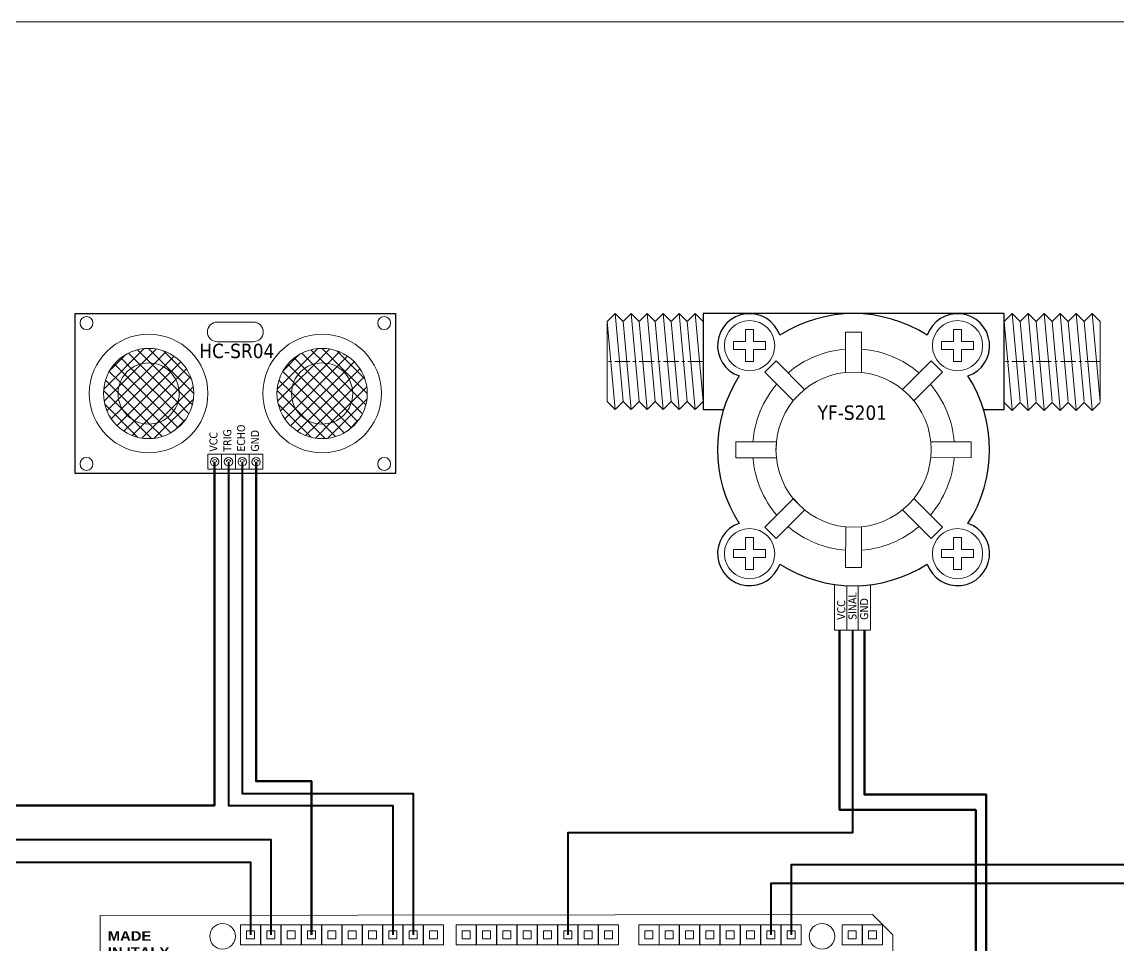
# Model space of a CAD drawing. Extents: x -201 to 3149, y -111 to 111.
# Drawn here: x 2436.8 to 2573.7, y -4.1 to 111.2 of the extents above; entities that cross this region are included whole.
import ezdxf

# ---------------------------------------------------------------- set-up
doc = ezdxf.new("R2010")
doc.units = 0
doc.linetypes.add('CENTER', pattern=[50.8, 31.75, -6.35, 6.35, -6.35])
doc.linetypes.add('CONTINU', pattern=[0])
doc.layers.get('0').update_dxf_attribs({"lineweight": 9})
doc.layers.add('1', color=7, linetype='Continuous')
doc.layers.add('2', color=7, linetype='CONTINU')
for name, color, linetype, lineweight in [('contorno', 7, 'CONTINU', 30), ('fase_5V', 1, 'Continuous', 40), ('GND', 3, 'Continuous', 40), ('SCL_OR_SDA', 253, 'CONTINU', 40), ('SINAL', 5, 'Continuous', 40)]:
    doc.layers.add(name, color=color, linetype=linetype, lineweight=lineweight)
doc.layers.add('hatch', color=253, linetype='Continuous', transparency=0.6)
doc.styles.add('times 2', font='tahoma.ttf')
pattern_1 = [(45, (2320.8644, 23.221), (-0.77799, 0.77799), []), (135, (2320.8644, 23.221), (-0.77799, -0.77799), [])]
pattern_2 = [(45, (2342.5432, 23.221), (-0.77799, 0.77799), []), (135, (2342.5432, 23.221), (-0.77799, -0.77799), [])]

# ---------------------------------------------------------------- blocks, each defined once
blk = doc.blocks.new('*U13')
blk.add_lwpolyline([(0, -2.47), (0.99, -2.53), (1, 2.53), (-1, 2.53), (-1, -2.53)])
blk = doc.blocks.new('*U14')
at = {"color": 0, "linetype": 'ByBlock', "lineweight": -2, "transparency": 16777216}
blk.add_blockref('*U13', (318.06, 43.92), dxfattribs=at)
for p, rotation in [((309.45, 40.36), 45.00000000000001), ((326.66, 40.36), 315), ((305.89, 31.75), 90), ((330.23, 31.75), 270), ((309.45, 23.15), 135), ((326.66, 23.15), 225), ((318.06, 19.58), 180)]:
    blk.add_blockref('*U13', p, dxfattribs=dict(at, rotation=rotation))

msp = doc.modelspace()

# ---------------------------------------------------------------- hatches: boundary and pattern name
at = {"layer": 'hatch'}
h = msp.add_hatch(dxfattribs=at)
h.set_pattern_fill('ANSI37', color=256, scale=0.346534)
h.set_pattern_definition(pattern_1)
h.paths.add_polyline_path([(2448.78, 64.79, 1), (2456.43, 64.79, 1)], flags=0)
h.paths.add_polyline_path([(2446.97, 64.79, 1), (2458.25, 64.79, 1)])
h.paths.add_polyline_path([(2456.43, 64.79, -1), (2448.78, 64.79, -1)], flags=16)
h = msp.add_hatch(dxfattribs=at)
h.set_pattern_fill('ANSI37', color=256, scale=0.346534)
h.set_pattern_definition(pattern_2)
h.paths.add_polyline_path([(2470.46, 64.79, 1), (2478.11, 64.79, 1)], flags=0)
h.paths.add_polyline_path([(2468.64, 64.79, 1), (2479.93, 64.79, 1)])
h.paths.add_polyline_path([(2478.11, 64.79, -1), (2470.46, 64.79, -1)], flags=16)
h = msp.add_hatch(dxfattribs=at)
h.set_pattern_fill('ANSI37', color=256, scale=0.346534)
h.set_pattern_definition(pattern_1)
h.paths.add_polyline_path([(2456.43, 64.79, 1), (2448.78, 64.79, 1)])
h = msp.add_hatch(dxfattribs=at)
h.set_pattern_fill('ANSI37', color=256, scale=0.346534)
h.set_pattern_definition(pattern_2)
h.paths.add_polyline_path([(2478.11, 64.79, 1), (2470.46, 64.79, 1)])

# ---------------------------------------------------------------- linework, layer by layer
for p, q in [((2538.31, 35.21), (2538.31, 40.94)), ((2542.81, 40.91), (2542.81, 35.21))]:
    msp.add_line(p, q)
for points in [[(2318.88, 111.22), (2661.02, 111.22), (2661.02, -111.05), (2318.88, -111.05)], [(2528.2, 72.77), (2527.7, 72.77), (2527.2, 72.77), (2527.2, 71.27), (2525.7, 71.27), (2525.7, 70.27), (2527.2, 70.27), (2527.2, 68.77), (2528.2, 68.77), (2528.2, 70.27), (2529.7, 70.27), (2529.7, 70.77), (2529.7, 71.27), (2528.2, 71.27)], [(2554.18, 72.77), (2553.68, 72.77), (2553.18, 72.77), (2553.18, 71.27), (2551.68, 71.27), (2551.68, 70.27), (2553.18, 70.27), (2553.18, 68.77), (2554.18, 68.77), (2554.18, 70.27), (2555.68, 70.27), (2555.68, 70.77), (2555.68, 71.27), (2554.18, 71.27)], [(2460, 57.22), (2461.72, 57.22), (2461.72, 55.33), (2460, 55.33)], [(2461.72, 57.22), (2463.45, 57.22), (2463.45, 55.33), (2461.72, 55.33)], [(2463.45, 57.22), (2465.17, 57.22), (2465.17, 55.33), (2463.45, 55.33)], [(2465.17, 57.22), (2466.9, 57.22), (2466.9, 55.33), (2465.17, 55.33)], [(2528.2, 46.78), (2527.7, 46.78), (2527.2, 46.78), (2527.2, 45.28), (2525.7, 45.28), (2525.7, 44.28), (2527.2, 44.28), (2527.2, 42.78), (2528.2, 42.78), (2528.2, 44.28), (2529.7, 44.28), (2529.7, 44.78), (2529.7, 45.28), (2528.2, 45.28)], [(2554.18, 46.78), (2553.68, 46.78), (2553.18, 46.78), (2553.18, 45.28), (2551.68, 45.28), (2551.68, 44.28), (2553.18, 44.28), (2553.18, 42.78), (2554.18, 42.78), (2554.18, 44.28), (2555.68, 44.28), (2555.68, 44.78), (2555.68, 45.28), (2554.18, 45.28)]]:
    msp.add_lwpolyline(points, close=True)
for points in [[(2511.89, 73.77), (2510.89, 74.77), (2509.89, 73.77)], [(2511.89, 63.77), (2510.89, 74.77)], [(2513.89, 73.77), (2512.89, 74.77), (2511.89, 73.77)], [(2513.89, 63.77), (2512.89, 74.77)], [(2515.89, 73.77), (2514.89, 74.77), (2513.89, 73.77)], [(2515.89, 63.77), (2514.89, 74.77)], [(2517.89, 73.77), (2516.89, 74.77), (2515.89, 73.77)], [(2517.89, 63.77), (2516.89, 74.77)], [(2519.89, 73.77), (2518.89, 74.77), (2517.89, 73.77)], [(2519.89, 63.77), (2518.89, 74.77)], [(2521.89, 73.77), (2520.89, 74.77), (2519.89, 73.77)], [(2521.89, 63.77), (2520.89, 74.77)], [(2561.5, 73.77), (2560.5, 74.77), (2559.5, 73.77)], [(2561.5, 63.77), (2560.5, 74.77)], [(2563.5, 73.77), (2562.5, 74.77), (2561.5, 73.77)], [(2563.5, 63.77), (2562.5, 74.77)], [(2565.5, 73.77), (2564.5, 74.77), (2563.5, 73.77)], [(2565.5, 63.77), (2564.5, 74.77)], [(2567.5, 73.77), (2566.5, 74.77), (2565.5, 73.77)], [(2567.5, 63.77), (2566.5, 74.77)], [(2569.5, 73.77), (2568.5, 74.77), (2567.5, 73.77)], [(2569.5, 63.77), (2568.5, 74.77)], [(2571.5, 73.77), (2570.5, 74.77), (2569.5, 73.77)], [(2571.5, 63.77), (2570.5, 74.77)], [(2461.19, 73.72), (2465.7, 73.72)], [(2509.89, 73.77), (2510.89, 62.77)], [(2509.89, 73.77), (2509.89, 63.77)], [(2511.89, 73.77), (2512.89, 62.77)], [(2513.89, 73.77), (2514.89, 62.77)], [(2515.89, 73.77), (2516.89, 62.77)], [(2517.89, 73.77), (2518.89, 62.77)], [(2519.89, 73.77), (2520.89, 62.77)], [(2559.5, 73.77), (2560.5, 62.77)], [(2561.5, 73.77), (2562.5, 62.77)], [(2563.5, 73.77), (2564.5, 62.77)], [(2565.5, 73.77), (2566.5, 62.77)], [(2567.5, 73.77), (2568.5, 62.77)], [(2569.5, 73.77), (2570.5, 62.77)], [(2571.5, 63.77), (2571.5, 73.77)], [(2461.19, 71.26), (2465.7, 71.26)], [(2509.89, 63.77), (2510.89, 62.77), (2511.89, 63.77)], [(2511.89, 63.77), (2512.89, 62.77), (2513.89, 63.77)], [(2513.89, 63.77), (2514.89, 62.77), (2515.89, 63.77)], [(2515.89, 63.77), (2516.89, 62.77), (2517.89, 63.77)], [(2517.89, 63.77), (2518.89, 62.77), (2519.89, 63.77)], [(2519.89, 63.77), (2520.89, 62.77), (2521.89, 63.77)], [(2559.5, 63.68), (2560.5, 62.68), (2561.5, 63.68)], [(2561.5, 63.68), (2562.5, 62.68), (2563.5, 63.68)], [(2563.5, 63.68), (2564.5, 62.68), (2565.5, 63.68)], [(2565.5, 63.68), (2566.5, 62.68), (2567.5, 63.68)], [(2567.5, 63.68), (2568.5, 62.68), (2569.5, 63.68)], [(2569.5, 63.68), (2570.5, 62.68), (2571.5, 63.68)], [(2539.84, 40.79), (2539.84, 35.21)], [(2541.28, 40.78), (2541.28, 35.21)], [(2538.31, 35.21), (2542.81, 35.21)]]:
    msp.add_lwpolyline(points)
at = {"linetype": 'CENTER', "ltscale": 0.06}
for points in [[(2521.89, 68.77), (2509.89, 68.77)], [(2571.5, 68.77), (2559.5, 68.77)]]:
    msp.add_lwpolyline(points, dxfattribs=at)
at = {"color": 9}
for points in [[(2464.1, -4.11), (2466.6, -4.11), (2466.6, -1.61), (2464.1, -1.61)], [(2464.85, -3.36), (2465.85, -3.36), (2465.85, -2.36), (2464.85, -2.36)], [(2466.64, -4.11), (2469.14, -4.11), (2469.14, -1.61), (2466.64, -1.61)], [(2467.39, -3.36), (2468.39, -3.36), (2468.39, -2.36), (2467.39, -2.36)], [(2469.18, -4.11), (2471.68, -4.11), (2471.68, -1.61), (2469.18, -1.61)], [(2469.93, -3.36), (2470.93, -3.36), (2470.93, -2.36), (2469.93, -2.36)], [(2471.72, -4.11), (2474.22, -4.11), (2474.22, -1.61), (2471.72, -1.61)], [(2472.47, -3.36), (2473.47, -3.36), (2473.47, -2.36), (2472.47, -2.36)], [(2474.26, -4.11), (2476.76, -4.11), (2476.76, -1.61), (2474.26, -1.61)], [(2475.01, -3.36), (2476.01, -3.36), (2476.01, -2.36), (2475.01, -2.36)], [(2476.8, -4.11), (2479.3, -4.11), (2479.3, -1.61), (2476.8, -1.61)], [(2477.55, -3.36), (2478.55, -3.36), (2478.55, -2.36), (2477.55, -2.36)], [(2479.34, -4.11), (2481.84, -4.11), (2481.84, -1.61), (2479.34, -1.61)], [(2480.09, -3.36), (2481.09, -3.36), (2481.09, -2.36), (2480.09, -2.36)], [(2481.88, -4.11), (2484.38, -4.11), (2484.38, -1.61), (2481.88, -1.61)], [(2482.63, -3.36), (2483.63, -3.36), (2483.63, -2.36), (2482.63, -2.36)], [(2484.42, -4.11), (2486.92, -4.11), (2486.92, -1.61), (2484.42, -1.61)], [(2485.17, -3.36), (2486.17, -3.36), (2486.17, -2.36), (2485.17, -2.36)], [(2486.96, -4.11), (2489.46, -4.11), (2489.46, -1.61), (2486.96, -1.61)], [(2487.71, -3.36), (2488.71, -3.36), (2488.71, -2.36), (2487.71, -2.36)], [(2491.02, -4.11), (2493.52, -4.11), (2493.52, -1.61), (2491.02, -1.61)], [(2491.77, -3.36), (2492.77, -3.36), (2492.77, -2.36), (2491.77, -2.36)], [(2493.56, -4.11), (2496.06, -4.11), (2496.06, -1.61), (2493.56, -1.61)], [(2494.31, -3.36), (2495.31, -3.36), (2495.31, -2.36), (2494.31, -2.36)], [(2496.1, -4.11), (2498.6, -4.11), (2498.6, -1.61), (2496.1, -1.61)], [(2496.85, -3.36), (2497.85, -3.36), (2497.85, -2.36), (2496.85, -2.36)], [(2498.64, -4.11), (2501.14, -4.11), (2501.14, -1.61), (2498.64, -1.61)], [(2499.39, -3.36), (2500.39, -3.36), (2500.39, -2.36), (2499.39, -2.36)], [(2501.18, -4.11), (2503.68, -4.11), (2503.68, -1.61), (2501.18, -1.61)], [(2501.93, -3.36), (2502.93, -3.36), (2502.93, -2.36), (2501.93, -2.36)], [(2503.72, -4.11), (2506.22, -4.11), (2506.22, -1.61), (2503.72, -1.61)], [(2504.47, -3.36), (2505.47, -3.36), (2505.47, -2.36), (2504.47, -2.36)], [(2506.26, -4.11), (2508.76, -4.11), (2508.76, -1.61), (2506.26, -1.61)], [(2507.01, -3.36), (2508.01, -3.36), (2508.01, -2.36), (2507.01, -2.36)], [(2508.8, -4.11), (2511.3, -4.11), (2511.3, -1.61), (2508.8, -1.61)], [(2509.55, -3.36), (2510.55, -3.36), (2510.55, -2.36), (2509.55, -2.36)], [(2513.88, -4.11), (2516.38, -4.11), (2516.38, -1.61), (2513.88, -1.61)], [(2514.63, -3.36), (2515.63, -3.36), (2515.63, -2.36), (2514.63, -2.36)], [(2516.42, -4.11), (2518.92, -4.11), (2518.92, -1.61), (2516.42, -1.61)], [(2517.17, -3.36), (2518.17, -3.36), (2518.17, -2.36), (2517.17, -2.36)], [(2518.96, -4.11), (2521.46, -4.11), (2521.46, -1.61), (2518.96, -1.61)], [(2519.71, -3.36), (2520.71, -3.36), (2520.71, -2.36), (2519.71, -2.36)], [(2521.5, -4.11), (2524, -4.11), (2524, -1.61), (2521.5, -1.61)], [(2522.25, -3.36), (2523.25, -3.36), (2523.25, -2.36), (2522.25, -2.36)], [(2524.04, -4.11), (2526.54, -4.11), (2526.54, -1.61), (2524.04, -1.61)], [(2524.79, -3.36), (2525.79, -3.36), (2525.79, -2.36), (2524.79, -2.36)], [(2526.58, -4.11), (2529.08, -4.11), (2529.08, -1.61), (2526.58, -1.61)], [(2527.33, -3.36), (2528.33, -3.36), (2528.33, -2.36), (2527.33, -2.36)], [(2529.12, -4.11), (2531.62, -4.11), (2531.62, -1.61), (2529.12, -1.61)], [(2529.87, -3.36), (2530.87, -3.36), (2530.87, -2.36), (2529.87, -2.36)], [(2531.66, -4.11), (2534.16, -4.11), (2534.16, -1.61), (2531.66, -1.61)], [(2532.41, -3.36), (2533.41, -3.36), (2533.41, -2.36), (2532.41, -2.36)], [(2539.28, -4.11), (2541.78, -4.11), (2541.78, -1.61), (2539.28, -1.61)], [(2540.03, -3.36), (2541.03, -3.36), (2541.03, -2.36), (2540.03, -2.36)], [(2541.82, -4.11), (2544.32, -4.11), (2544.32, -1.61), (2541.82, -1.61)], [(2542.57, -3.36), (2543.57, -3.36), (2543.57, -2.36), (2542.57, -2.36)]]:
    msp.add_lwpolyline(points, close=True, dxfattribs=at)
for centre, radius in [((2444.85, 73.59), 0.807), ((2482.04, 73.59), 0.807), ((2452.61, 64.79), 7.41), ((2474.29, 64.79), 7.41), ((2540.69, 57.77), 9.7), ((2444.85, 55.99), 0.807), ((2460.86, 56.27), 0.528), ((2462.59, 56.27), 0.528), ((2464.31, 56.27), 0.528), ((2466.04, 56.27), 0.528), ((2482.04, 55.99), 0.807)]:
    msp.add_circle(centre, radius)
at = {"transparency": 33554610}
for centre in [(2527.7, 70.77), (2553.68, 70.77), (2527.7, 44.78), (2553.68, 44.78)]:
    msp.add_circle(centre, 3.14, dxfattribs=at)
at = {"color": 8}
for centre, radius in [((2452.61, 64.79), 5.64), ((2474.29, 64.79), 5.64), ((2452.61, 64.79), 3.82), ((2474.29, 64.79), 3.82)]:
    msp.add_circle(centre, radius, dxfattribs=at)
for centre, radius, start, end in [((2461.19, 72.49), 1.23, 90, 270), ((2465.7, 72.49), 1.23, 270, 90), ((2460.86, 56.27), 0.258, 0, 180), ((2462.59, 56.27), 0.258, 0, 180), ((2464.31, 56.27), 0.258, 0, 180), ((2466.04, 56.27), 0.258, 0, 180)]:
    msp.add_arc(centre, radius, start, end)
at = {"transparency": 33554495}
for start, end in [(94.5468, 130.4631), (49.5468, 85.4631), (139.5468, 175.4631), (4.5468, 40.4631), (184.5468, 220.4631), (319.5468, 355.4631), (229.5468, 265.4631), (274.5468, 310.4631)]:
    msp.add_arc((2540.69, 57.77), 12.61, start, end, dxfattribs=at)
at = {"layer": '1', "linetype": 'Continuous', "lineweight": 15}
for centre in [(2461.85, -3.03), (2536.75, -3.03)]:
    msp.add_circle(centre, 1.6, dxfattribs=at)
at = {"layer": 'contorno'}
for points in [[(2443.45, 74.79), (2483.45, 74.79), (2483.45, 54.79), (2443.45, 54.79), (2443.45, 74.79)], [(2521.89, 74.77), (2521.89, 62.77), (2524.44, 62.77)], [(2556.94, 62.77), (2559.5, 62.77), (2559.5, 74.77), (2521.89, 74.77)]]:
    msp.add_lwpolyline(points, dxfattribs=at)
at = {"layer": 'contorno', "linetype": 'Continuous', "lineweight": 15}
msp.add_lwpolyline([(2446.55, -9.84), (2446.55, -0.43), (2446.55, -0.43), (2543.07, -0.32), (2543.07, -0.32), (2545.61, -2.86), (2545.61, -2.86), (2545.61, -13.02), (2545.61, -13.02), (2548.15, -15.56), (2548.15, -15.56), (2548.15, -49.85)], dxfattribs=at)
at = {"layer": 'contorno'}
for centre, radius, start, end in [((2527.7, 70.77), 4, 18.8975, 251.1025), ((2540.69, 57.77), 17, 57.1983, 122.8017), ((2553.68, 70.77), 4, 288.8975, 161.1025), ((2540.69, 57.77), 17, 147.1983, 212.8017), ((2540.69, 57.77), 17, 327.1983, 32.8017), ((2527.7, 44.78), 4, 108.8975, 341.1025), ((2553.68, 44.78), 4, 198.8975, 71.1025), ((2540.69, 57.77), 17, 237.1983, 302.8017)]:
    msp.add_arc(centre, radius, start, end, dxfattribs=at)
at = {"layer": 'fase_5V', "lineweight": 50}
for points in [[(2460.86, 56.27), (2460.86, 13.32), (2432.42, 13.32), (2432.42, -65.17)], [(2538.94, 35.21), (2538.94, 12.77), (2555.95, 12.77), (2555.95, -65.17)]]:
    msp.add_lwpolyline(points, dxfattribs=at)
at = {"layer": 'GND', "lineweight": 50}
for points in [[(2466.04, 56.27), (2466.04, 16.34), (2472.97, 16.34), (2472.97, -2.86)], [(2542.04, 35.21), (2542.04, 14.68), (2557.27, 14.68), (2557.27, -59.61)]]:
    msp.add_lwpolyline(points, dxfattribs=at)
at = {"layer": 'SCL_OR_SDA'}
for points in [[(2600.13, 63.77), (2600.13, 3.56), (2530.37, 3.56), (2530.37, -2.86)], [(2597.56, 63.77), (2597.56, 5.89), (2532.91, 5.89), (2532.91, -2.86)], [(2395.41, 47.01), (2395.41, 6.23), (2465.35, 6.23), (2465.35, -2.86)], [(2397.95, 47.01), (2397.95, 9.08), (2467.89, 9.08), (2467.89, -2.86)]]:
    msp.add_lwpolyline(points, dxfattribs=at)
at = {"layer": 'SINAL'}
for points in [[(2462.59, 56.27), (2462.59, 13.32), (2483.13, 13.32), (2483.13, -2.86)], [(2464.31, 56.27), (2464.31, 14.8), (2484.54, 14.8), (2485.67, 14.8), (2485.67, -2.86)], [(2540.56, 35.21), (2540.56, 9.91), (2504.97, 9.91), (2504.97, -2.86)]]:
    msp.add_lwpolyline(points, dxfattribs=at)

# ---------------------------------------------------------------- block references
at = {"transparency": 33554559}
msp.add_blockref('*U14', (2222.64, 26.02), dxfattribs=at)

# ---------------------------------------------------------------- texts
at = {"char_height": 1.8, "attachment_point": 1, "style": 'times 2'}
for s, insert in [('HC-SR04', (2458.95, 71.01)), ('YF-S201', (2536.19, 63.3))]:
    msp.add_mtext_dynamic_manual_height_columns(s, width=3.6996, gutter_width=5, heights=[0], dxfattribs=dict(at, insert=insert))
at = {"insert": (2447.51, -2.39), "char_height": 1.2, "attachment_point": 1}
msp.add_mtext_dynamic_manual_height_columns('{\\fArial|b1|i0|c0|p34;\\W1.1;MADE\\PIN ITALY}', width=9.5124, gutter_width=1, heights=[0], dxfattribs=at)
at = {"layer": '2', "style": 'times 2'}
for s, p in [('ECHO', (2464.66, 57.52)), ('VCC', (2461.21, 57.52)), ('TRIG', (2462.94, 57.52)), ('GND', (2466.39, 57.52)), ('SINAL', (2541.05, 36.51)), ('VCC', (2539.64, 36.51)), ('GND', (2542.51, 36.51))]:
    msp.add_text(s, height=1, rotation=90, dxfattribs=at).set_placement(p)

doc.saveas('drawing.dxf')
